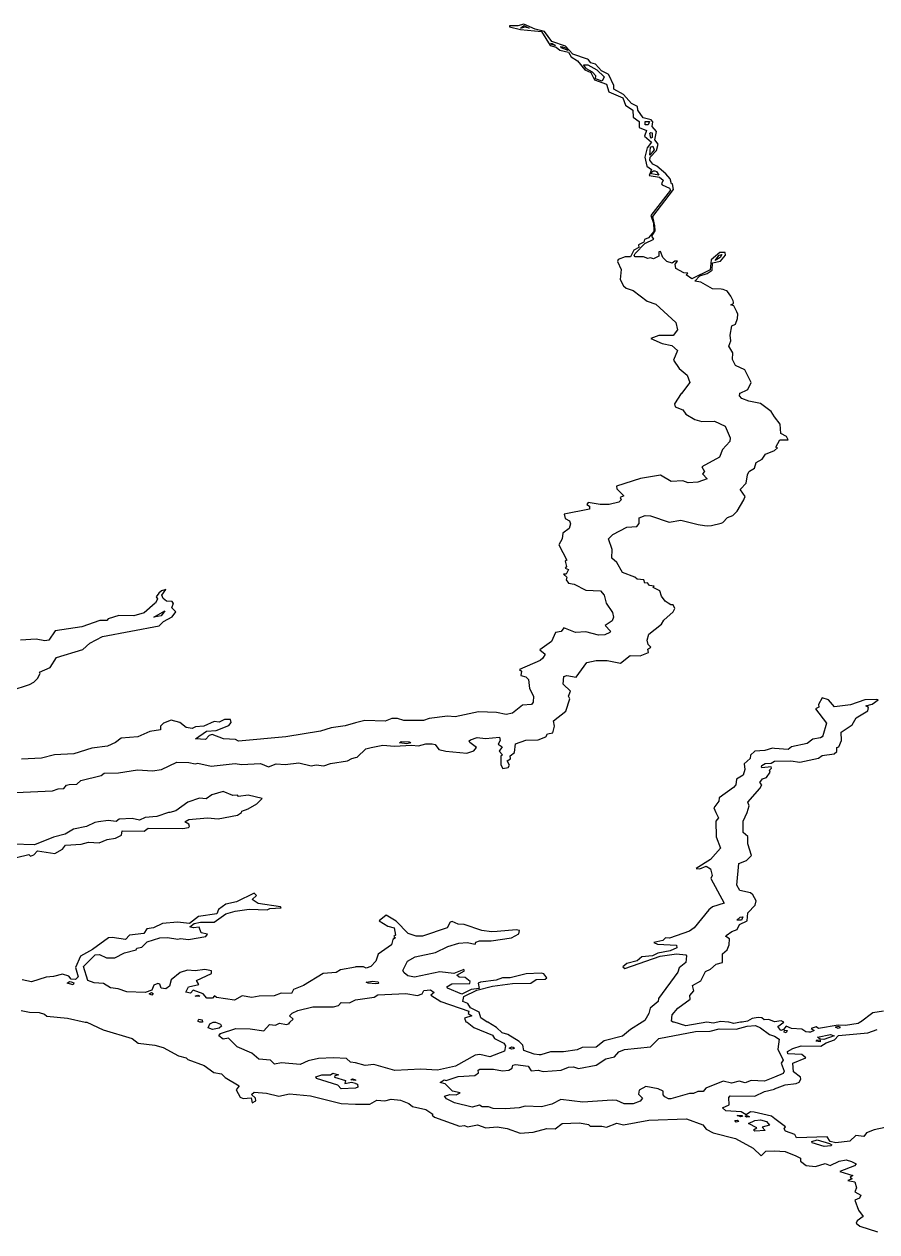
# Model space of a CAD drawing. Header units: inches. Extents: x -128.78 to -121.96, y 47.51 to 52.08.
# Drawn here: x -126.137 to -125.422, y 50.273 to 51.286 of the extents above; entities that cross this region are included whole.
import ezdxf

# ---------------------------------------------------------------- set-up
doc = ezdxf.new("R2010")
doc.units = ezdxf.units.IN
doc.header["$MEASUREMENT"] = 0
doc.layers.add('country_Clip', color=7, linetype='Continuous')

msp = doc.modelspace()

# ---------------------------------------------------------------- linework, layer by layer
at = {"layer": 'country_Clip'}
for points in [[(-126.1504, 50.6417), (-126.1134, 50.6434), (-126.1087, 50.645), (-126.1041, 50.6452), (-126.1018, 50.648), (-126.0994, 50.6487), (-126.093, 50.6489), (-126.0898, 50.652), (-126.0727, 50.656), (-126.0701, 50.658), (-126.0582, 50.6585), (-126.0423, 50.6609), (-126.0295, 50.6601), (-126.022, 50.6613), (-126.0092, 50.6674), (-125.9991, 50.6671), (-125.9938, 50.6658), (-125.9915, 50.6664), (-125.9804, 50.6641), (-125.9604, 50.6662), (-125.955, 50.6655), (-125.939, 50.6661), (-125.9323, 50.6635), (-125.926, 50.666), (-125.9182, 50.6655), (-125.9069, 50.6668), (-125.8966, 50.6643), (-125.8922, 50.6651), (-125.8859, 50.6642), (-125.8803, 50.6663), (-125.866, 50.6683), (-125.8624, 50.6705), (-125.8594, 50.6713), (-125.858, 50.6714), (-125.8507, 50.6786), (-125.8463, 50.6797), (-125.8364, 50.6815), (-125.8265, 50.6806), (-125.8123, 50.6816), (-125.8066, 50.6809), (-125.8002, 50.6827), (-125.7949, 50.6827), (-125.7926, 50.682), (-125.7894, 50.678), (-125.7834, 50.6765), (-125.7658, 50.675), (-125.7601, 50.6768), (-125.7578, 50.6797), (-125.7633, 50.6839), (-125.7639, 50.6852), (-125.7627, 50.6861), (-125.7573, 50.688), (-125.7502, 50.6873), (-125.7386, 50.6883), (-125.738, 50.6855), (-125.7397, 50.6823), (-125.7364, 50.6801), (-125.7387, 50.6765), (-125.7359, 50.6735), (-125.7374, 50.6723), (-125.7374, 50.6652), (-125.7356, 50.6621), (-125.7313, 50.6628), (-125.73, 50.6648), (-125.7321, 50.6683), (-125.7292, 50.67), (-125.7295, 50.6725), (-125.7259, 50.6754), (-125.7251, 50.6828), (-125.7165, 50.6859), (-125.706, 50.686), (-125.6997, 50.6885), (-125.6983, 50.691), (-125.6938, 50.6918), (-125.6923, 50.6976), (-125.6932, 50.7019), (-125.6829, 50.7101), (-125.6795, 50.7204), (-125.6806, 50.7226), (-125.6788, 50.7268), (-125.6851, 50.7328), (-125.6846, 50.7393), (-125.682, 50.7399), (-125.6743, 50.7387), (-125.6651, 50.751), (-125.6573, 50.7527), (-125.6481, 50.7525), (-125.637, 50.7504), (-125.629, 50.7567), (-125.6206, 50.7566), (-125.6136, 50.7593), (-125.6141, 50.7621), (-125.6115, 50.7639), (-125.6138, 50.7659), (-125.6146, 50.7696), (-125.6133, 50.7746), (-125.6026, 50.783), (-125.6007, 50.7864), (-125.5929, 50.7935), (-125.5913, 50.7961), (-125.5929, 50.7992), (-125.5947, 50.7992), (-125.597, 50.8008), (-125.5994, 50.8022), (-125.6027, 50.8066), (-125.6041, 50.811), (-125.6095, 50.8138), (-125.6087, 50.8148), (-125.6126, 50.8154), (-125.6144, 50.8178), (-125.6166, 50.8174), (-125.6174, 50.8202), (-125.623, 50.8209), (-125.6249, 50.8226), (-125.6354, 50.8264), (-125.64, 50.8347), (-125.6444, 50.8384), (-125.6439, 50.8456), (-125.6471, 50.8545), (-125.6434, 50.8583), (-125.6318, 50.8643), (-125.6232, 50.8649), (-125.6214, 50.8676), (-125.6214, 50.8723), (-125.6162, 50.8743), (-125.6118, 50.8739), (-125.5961, 50.8685), (-125.5864, 50.8702), (-125.5719, 50.8665), (-125.5666, 50.8657), (-125.5636, 50.8656), (-125.5606, 50.8658), (-125.5524, 50.8677), (-125.5512, 50.8683), (-125.5471, 50.8725), (-125.5427, 50.8743), (-125.5392, 50.8777), (-125.5335, 50.8872), (-125.5331, 50.8882), (-125.5325, 50.8902), (-125.5363, 50.8958), (-125.5362, 50.8964), (-125.5317, 50.9013), (-125.5305, 50.9084), (-125.5292, 50.9107), (-125.5288, 50.9113), (-125.5247, 50.914), (-125.5232, 50.9186), (-125.518, 50.9213), (-125.5154, 50.9255), (-125.5078, 50.9286), (-125.5053, 50.931), (-125.5067, 50.9316), (-125.5032, 50.9377), (-125.4964, 50.9376), (-125.4976, 50.9403), (-125.5025, 50.9429), (-125.5031, 50.9508), (-125.5078, 50.9568), (-125.5105, 50.9614), (-125.5194, 50.9682), (-125.5292, 50.97), (-125.5352, 50.9723), (-125.5371, 50.9745), (-125.537, 50.9766), (-125.5371, 50.9766), (-125.5301, 50.9798), (-125.5273, 50.9856), (-125.5327, 50.9963), (-125.5405, 50.9999), (-125.5431, 51.005), (-125.5427, 51.0106), (-125.5462, 51.0161), (-125.5443, 51.0206), (-125.5451, 51.0253), (-125.5436, 51.0332), (-125.5406, 51.0346), (-125.5388, 51.0395), (-125.5386, 51.0429), (-125.5394, 51.045), (-125.542, 51.05), (-125.5443, 51.0509), (-125.5422, 51.052), (-125.5421, 51.053), (-125.5425, 51.0541), (-125.5445, 51.0582), (-125.5471, 51.0619), (-125.548, 51.0625), (-125.5509, 51.0637), (-125.5524, 51.0641), (-125.5597, 51.0644), (-125.5697, 51.0698), (-125.5746, 51.0707), (-125.5705, 51.0753), (-125.5642, 51.077), (-125.5601, 51.0798), (-125.5597, 51.0862), (-125.5532, 51.0876), (-125.5489, 51.0925), (-125.5491, 51.0947), (-125.5537, 51.0946), (-125.561, 51.0886), (-125.5619, 51.0803), (-125.5771, 51.0727), (-125.5818, 51.0761), (-125.5806, 51.0774), (-125.5838, 51.0776), (-125.5906, 51.0814), (-125.591, 51.085), (-125.5892, 51.0875), (-125.5914, 51.0875), (-125.5936, 51.0857), (-125.598, 51.0871), (-125.6015, 51.0906), (-125.6033, 51.0956), (-125.6049, 51.0954), (-125.6048, 51.0917), (-125.6092, 51.0894), (-125.6117, 51.0903), (-125.6141, 51.0896), (-125.6177, 51.091), (-125.6246, 51.0911), (-125.6255, 51.0921), (-125.6248, 51.0938), (-125.6166, 51.1023), (-125.6091, 51.1059), (-125.6106, 51.1083), (-125.608, 51.1128), (-125.6081, 51.1172), (-125.6099, 51.1248), (-125.5926, 51.1475), (-125.5934, 51.1523), (-125.5941, 51.1523), (-125.5952, 51.1565), (-125.5989, 51.1608), (-125.6066, 51.1672), (-125.6098, 51.1687), (-125.6123, 51.1722), (-125.6122, 51.1746), (-125.6069, 51.1803), (-125.6054, 51.1855), (-125.6083, 51.1891), (-125.6067, 51.1961), (-125.6104, 51.2004), (-125.61, 51.2043), (-125.6113, 51.2059), (-125.618, 51.2077), (-125.6224, 51.214), (-125.6227, 51.2171), (-125.6279, 51.2198), (-125.6346, 51.2272), (-125.6427, 51.2317), (-125.6427, 51.2347), (-125.6469, 51.2437), (-125.6474, 51.2443), (-125.653, 51.2472), (-125.6579, 51.2526), (-125.662, 51.2539), (-125.6639, 51.2563), (-125.6647, 51.2568), (-125.6769, 51.2611), (-125.683, 51.2678), (-125.6946, 51.2716), (-125.7007, 51.28), (-125.7087, 51.282), (-125.718, 51.2862), (-125.7231, 51.2847), (-125.7301, 51.2849), (-125.7301, 51.2839), (-125.7208, 51.2818), (-125.7034, 51.2802), (-125.696, 51.2683), (-125.691, 51.267), (-125.6878, 51.2643), (-125.6805, 51.2628), (-125.6783, 51.2588), (-125.6732, 51.2555), (-125.6668, 51.2478), (-125.6618, 51.2456), (-125.6589, 51.2395), (-125.6486, 51.236), (-125.6468, 51.2295), (-125.6349, 51.2244), (-125.6328, 51.2182), (-125.6267, 51.2141), (-125.6265, 51.2083), (-125.6214, 51.2047), (-125.6212, 51.1997), (-125.6153, 51.1971), (-125.6168, 51.1924), (-125.6111, 51.1874), (-125.6145, 51.1826), (-125.6167, 51.1746), (-125.615, 51.1671), (-125.6111, 51.1643), (-125.613, 51.1594), (-125.6043, 51.1579), (-125.6012, 51.1554), (-125.6027, 51.1523), (-125.6021, 51.1514), (-125.5958, 51.1486), (-125.5951, 51.1471), (-125.6115, 51.1259), (-125.6094, 51.1193), (-125.6089, 51.1132), (-125.6094, 51.112), (-125.6135, 51.107), (-125.6168, 51.1056), (-125.6173, 51.1034), (-125.622, 51.1011), (-125.6217, 51.0988), (-125.6257, 51.0966), (-125.6285, 51.0912), (-125.633, 51.0912), (-125.639, 51.0889), (-125.6394, 51.0872), (-125.6365, 51.0804), (-125.6373, 51.0721), (-125.6344, 51.0668), (-125.6323, 51.0649), (-125.6265, 51.063), (-125.6145, 51.0539), (-125.6073, 51.0515), (-125.5907, 51.0359), (-125.5891, 51.0299), (-125.5927, 51.0251), (-125.6047, 51.0252), (-125.6115, 51.0225), (-125.602, 51.0183), (-125.5938, 51.0167), (-125.5893, 51.0125), (-125.5925, 51.0045), (-125.5877, 50.9974), (-125.5811, 50.992), (-125.5789, 50.9857), (-125.5858, 50.9766), (-125.586, 50.9766), (-125.5918, 50.9678), (-125.591, 50.9654), (-125.5847, 50.9629), (-125.5823, 50.9592), (-125.5746, 50.9546), (-125.5687, 50.9529), (-125.5581, 50.9532), (-125.5493, 50.9491), (-125.5449, 50.9393), (-125.5454, 50.9361), (-125.5513, 50.9295), (-125.554, 50.923), (-125.5688, 50.915), (-125.5666, 50.9112), (-125.5682, 50.9092), (-125.5644, 50.9048), (-125.5721, 50.9021), (-125.5801, 50.9016), (-125.5847, 50.9033), (-125.5945, 50.9026), (-125.6034, 50.9081), (-125.6201, 50.9051), (-125.6404, 50.8989), (-125.6402, 50.8966), (-125.6342, 50.8908), (-125.6374, 50.8892), (-125.6363, 50.8873), (-125.6383, 50.8855), (-125.6466, 50.8834), (-125.654, 50.8834), (-125.6641, 50.885), (-125.6652, 50.8834), (-125.6631, 50.8819), (-125.6631, 50.8796), (-125.6843, 50.8752), (-125.6833, 50.8717), (-125.6799, 50.8696), (-125.6788, 50.8671), (-125.6801, 50.8634), (-125.6853, 50.8595), (-125.6859, 50.8545), (-125.6888, 50.8497), (-125.6819, 50.8366), (-125.6833, 50.8358), (-125.6823, 50.8313), (-125.6835, 50.83), (-125.6806, 50.8288), (-125.6827, 50.8251), (-125.6849, 50.8249), (-125.682, 50.8226), (-125.6826, 50.8202), (-125.6805, 50.8174), (-125.6759, 50.8165), (-125.6661, 50.8115), (-125.6538, 50.8111), (-125.6506, 50.8073), (-125.6491, 50.8008), (-125.649, 50.8008), (-125.6438, 50.7928), (-125.643, 50.7888), (-125.644, 50.7858), (-125.6498, 50.782), (-125.6454, 50.7772), (-125.6459, 50.776), (-125.6501, 50.774), (-125.6555, 50.7739), (-125.6661, 50.7765), (-125.6747, 50.776), (-125.6845, 50.7801), (-125.6868, 50.777), (-125.6914, 50.776), (-125.6949, 50.7685), (-125.7048, 50.7615), (-125.7002, 50.758), (-125.7021, 50.7545), (-125.7044, 50.7525), (-125.7217, 50.7449), (-125.72, 50.7435), (-125.7205, 50.74), (-125.7164, 50.7389), (-125.7143, 50.7367), (-125.7132, 50.729), (-125.7099, 50.7227), (-125.7103, 50.7175), (-125.7117, 50.7157), (-125.7193, 50.7151), (-125.7275, 50.7083), (-125.7329, 50.7074), (-125.7409, 50.7089), (-125.7562, 50.7095), (-125.7758, 50.7053), (-125.7821, 50.7059), (-125.7975, 50.7039), (-125.8024, 50.7023), (-125.8187, 50.7024), (-125.824, 50.7039), (-125.8289, 50.7039), (-125.8345, 50.7017), (-125.8516, 50.7023), (-125.8594, 50.7003), (-125.868, 50.6978), (-125.8798, 50.6961), (-125.8888, 50.6932), (-125.9177, 50.6886), (-125.9576, 50.685), (-125.9599, 50.6864), (-125.9701, 50.6869), (-125.9795, 50.6904), (-125.9821, 50.6896), (-125.9851, 50.6864), (-125.9935, 50.6869), (-125.9842, 50.6932), (-125.9762, 50.6939), (-125.9656, 50.698), (-125.9635, 50.7005), (-125.9641, 50.7032), (-125.9693, 50.7032), (-125.9736, 50.701), (-125.978, 50.7014), (-125.9865, 50.6976), (-125.9936, 50.697), (-125.9964, 50.6955), (-126.0015, 50.6965), (-126.0066, 50.7006), (-126.0139, 50.7025), (-126.0204, 50.7), (-126.0228, 50.6975), (-126.023, 50.6945), (-126.0318, 50.6929), (-126.042, 50.6885), (-126.0559, 50.6874), (-126.0606, 50.6837), (-126.0674, 50.6806), (-126.0804, 50.6792), (-126.0955, 50.6744), (-126.1119, 50.6735), (-126.1228, 50.6706), (-126.1395, 50.6698)], [(-125.718, 51.285), (-125.7135, 51.2829), (-125.7172, 51.2838), (-125.7202, 51.2828), (-125.721, 51.2829), (-125.718, 51.285)], [(-125.6943, 51.2701), (-125.6914, 51.2683), (-125.6946, 51.2691), (-125.6956, 51.2701), (-125.6943, 51.2701)], [(-125.6822, 51.2661), (-125.6808, 51.2642), (-125.6869, 51.2663), (-125.687, 51.2675), (-125.6856, 51.2673), (-125.6822, 51.2661)], [(-125.6507, 51.242), (-125.6524, 51.2383), (-125.6579, 51.2404), (-125.6578, 51.2428), (-125.6604, 51.246), (-125.6655, 51.2489), (-125.6681, 51.2521), (-125.6645, 51.252), (-125.662, 51.2508), (-125.6568, 51.248), (-125.6507, 51.242)], [(-125.6126, 51.2045), (-125.6137, 51.2018), (-125.6164, 51.2019), (-125.6162, 51.2046), (-125.6126, 51.2045)], [(-125.6103, 51.1911), (-125.6116, 51.1906), (-125.6123, 51.1947), (-125.6115, 51.1955), (-125.6105, 51.1951), (-125.6103, 51.1911)], [(-125.6087, 51.1807), (-125.6123, 51.1764), (-125.6119, 51.1832), (-125.6099, 51.1839), (-125.6087, 51.1807)], [(-125.6069, 51.1626), (-125.6047, 51.1596), (-125.611, 51.1607), (-125.6106, 51.1624), (-125.6094, 51.1633), (-125.6082, 51.1631), (-125.6069, 51.1626)], [(-125.5535, 51.0906), (-125.5575, 51.0879), (-125.5543, 51.0925), (-125.5519, 51.0931), (-125.5535, 51.0906)], [(-126.1482, 50.7274), (-126.1328, 50.7325), (-126.1291, 50.7343), (-126.1262, 50.7376), (-126.1238, 50.7417), (-126.1244, 50.7427), (-126.1154, 50.7466), (-126.1103, 50.7552), (-126.088, 50.7617), (-126.0822, 50.767), (-126.0715, 50.7728), (-126.0241, 50.7817), (-126.0203, 50.7853), (-126.0131, 50.7892), (-126.0101, 50.7934), (-126.0135, 50.7968), (-126.0121, 50.8008), (-126.0122, 50.8008), (-126.013, 50.802), (-126.0178, 50.8023), (-126.0207, 50.8046), (-126.0219, 50.8075), (-126.0185, 50.812), (-126.0221, 50.8109), (-126.0244, 50.8091), (-126.0265, 50.8059), (-126.0255, 50.8043), (-126.0272, 50.8008), (-126.0275, 50.8008), (-126.0365, 50.7925), (-126.0453, 50.7899), (-126.058, 50.7902), (-126.0667, 50.7876), (-126.068, 50.786), (-126.0738, 50.786), (-126.0888, 50.7809), (-126.1113, 50.7774), (-126.1167, 50.7695), (-126.1199, 50.7691), (-126.1272, 50.7706), (-126.1403, 50.7695)], [(-126.0223, 50.7901), (-126.0284, 50.789), (-126.0194, 50.7941), (-126.0223, 50.7901)], [(-125.4163, 50.4586), (-125.4253, 50.457), (-125.4355, 50.4492), (-125.4358, 50.4492), (-125.4376, 50.4481), (-125.4483, 50.4464), (-125.4544, 50.4469), (-125.4709, 50.4439), (-125.4729, 50.4455), (-125.477, 50.4439), (-125.4746, 50.4422), (-125.4776, 50.4409), (-125.4791, 50.4409), (-125.4816, 50.4412), (-125.4848, 50.4434), (-125.4936, 50.4441), (-125.4981, 50.4458), (-125.5001, 50.4431), (-125.5026, 50.4423), (-125.5051, 50.4456), (-125.5, 50.4492), (-125.5, 50.4492), (-125.5021, 50.4505), (-125.5078, 50.4495), (-125.5126, 50.4514), (-125.5164, 50.4511), (-125.5184, 50.453), (-125.5214, 50.4532), (-125.5264, 50.4523), (-125.5304, 50.45), (-125.535, 50.4492), (-125.5362, 50.4492), (-125.5418, 50.4482), (-125.5462, 50.4492), (-125.5532, 50.4498), (-125.5591, 50.4484), (-125.5646, 50.4492), (-125.5821, 50.4462), (-125.5921, 50.4492), (-125.5928, 50.4492), (-125.5942, 50.4502), (-125.5937, 50.4553), (-125.589, 50.461), (-125.5785, 50.4687), (-125.5789, 50.4716), (-125.5754, 50.4756), (-125.5766, 50.48), (-125.5697, 50.4839), (-125.5658, 50.4919), (-125.5614, 50.4937), (-125.5567, 50.498), (-125.5515, 50.4993), (-125.5514, 50.5065), (-125.5476, 50.5099), (-125.5457, 50.5141), (-125.5456, 50.5192), (-125.5487, 50.5212), (-125.5482, 50.5219), (-125.5435, 50.5254), (-125.5392, 50.5269), (-125.5371, 50.5311), (-125.5306, 50.5343), (-125.5301, 50.5409), (-125.5239, 50.5473), (-125.5233, 50.5509), (-125.5259, 50.5562), (-125.5278, 50.5577), (-125.5369, 50.5597), (-125.5393, 50.5642), (-125.5377, 50.5823), (-125.5314, 50.5848), (-125.5272, 50.5891), (-125.5301, 50.5987), (-125.5302, 50.6051), (-125.5341, 50.6084), (-125.534, 50.6178), (-125.5306, 50.625), (-125.5291, 50.6307), (-125.5303, 50.6337), (-125.52, 50.6453), (-125.5185, 50.6483), (-125.52, 50.6502), (-125.5179, 50.6533), (-125.5146, 50.6544), (-125.5113, 50.6589), (-125.5121, 50.6607), (-125.5103, 50.6623), (-125.5106, 50.6634), (-125.5184, 50.6626), (-125.5186, 50.6634), (-125.5184, 50.6644), (-125.5156, 50.6663), (-125.5106, 50.6664), (-125.5078, 50.6682), (-125.4941, 50.6683), (-125.4865, 50.6672), (-125.4708, 50.6706), (-125.4678, 50.6728), (-125.4578, 50.6742), (-125.4555, 50.6763), (-125.4555, 50.6795), (-125.4538, 50.6803), (-125.4516, 50.6854), (-125.4518, 50.6926), (-125.4427, 50.6985), (-125.4392, 50.7045), (-125.4296, 50.7104), (-125.429, 50.7132), (-125.4313, 50.7147), (-125.4258, 50.716), (-125.4208, 50.7195), (-125.4221, 50.7198), (-125.4321, 50.7195), (-125.444, 50.7154), (-125.4575, 50.7138), (-125.4624, 50.7196), (-125.4677, 50.7212), (-125.471, 50.7156), (-125.4705, 50.7134), (-125.4733, 50.712), (-125.4641, 50.7), (-125.4672, 50.6893), (-125.4677, 50.6887), (-125.4693, 50.6878), (-125.4755, 50.6865), (-125.4803, 50.6831), (-125.4936, 50.6803), (-125.4962, 50.6779), (-125.5078, 50.6788), (-125.5096, 50.6791), (-125.516, 50.6772), (-125.5242, 50.6765), (-125.5279, 50.6731), (-125.5283, 50.6703), (-125.5333, 50.6659), (-125.5326, 50.6612), (-125.5342, 50.6563), (-125.5397, 50.6532), (-125.5401, 50.6482), (-125.5422, 50.6461), (-125.5542, 50.6373), (-125.5545, 50.6347), (-125.5586, 50.629), (-125.5569, 50.625), (-125.5548, 50.6205), (-125.5569, 50.6179), (-125.5567, 50.6048), (-125.5531, 50.5953), (-125.5616, 50.5857), (-125.5736, 50.5782), (-125.5705, 50.5778), (-125.5652, 50.58), (-125.5615, 50.578), (-125.5601, 50.5722), (-125.5612, 50.5697), (-125.5499, 50.5491), (-125.5598, 50.546), (-125.563, 50.5436), (-125.5751, 50.5285), (-125.5792, 50.5257), (-125.5959, 50.5198), (-125.5991, 50.52), (-125.6014, 50.5177), (-125.609, 50.5162), (-125.606, 50.5147), (-125.59, 50.5138), (-125.5896, 50.5117), (-125.5953, 50.509), (-125.6057, 50.5072), (-125.6101, 50.5048), (-125.6192, 50.504), (-125.623, 50.5006), (-125.6317, 50.4986), (-125.635, 50.4957), (-125.6334, 50.4942), (-125.6038, 50.5047), (-125.5899, 50.5066), (-125.5822, 50.5058), (-125.5817, 50.505), (-125.5821, 50.4994), (-125.5878, 50.4948), (-125.5889, 50.4913), (-125.6051, 50.4692), (-125.6053, 50.4665), (-125.6121, 50.4609), (-125.6131, 50.4566), (-125.6167, 50.4506), (-125.6187, 50.4492), (-125.6286, 50.4432), (-125.6352, 50.4375), (-125.6508, 50.4336), (-125.6573, 50.4284), (-125.6692, 50.4279), (-125.6734, 50.4262), (-125.6849, 50.4244), (-125.6958, 50.4244), (-125.7038, 50.4219), (-125.7053, 50.4219), (-125.7094, 50.4224), (-125.718, 50.4255), (-125.719, 50.43), (-125.7219, 50.4332), (-125.7316, 50.4389), (-125.7364, 50.4403), (-125.741, 50.4448), (-125.7484, 50.4492), (-125.7489, 50.4492), (-125.7541, 50.4528), (-125.7555, 50.4577), (-125.7629, 50.4614), (-125.7651, 50.4648), (-125.7693, 50.4667), (-125.7684, 50.4707), (-125.7575, 50.4761), (-125.7445, 50.4795), (-125.7276, 50.4816), (-125.7123, 50.4819), (-125.7077, 50.4851), (-125.7003, 50.4853), (-125.6987, 50.4864), (-125.7013, 50.4897), (-125.7036, 50.4905), (-125.7162, 50.4899), (-125.7295, 50.4865), (-125.7361, 50.4864), (-125.7412, 50.4844), (-125.7544, 50.4829), (-125.7563, 50.4819), (-125.7555, 50.4776), (-125.7623, 50.4768), (-125.7701, 50.4728), (-125.782, 50.4777), (-125.7826, 50.479), (-125.7785, 50.4815), (-125.7635, 50.4817), (-125.7632, 50.4834), (-125.7672, 50.4866), (-125.7724, 50.487), (-125.7744, 50.4887), (-125.7678, 50.4923), (-125.7685, 50.4934), (-125.7767, 50.4902), (-125.7886, 50.4916), (-125.8098, 50.4869), (-125.8153, 50.488), (-125.8184, 50.4906), (-125.8195, 50.4927), (-125.8158, 50.5004), (-125.8092, 50.5042), (-125.7921, 50.5078), (-125.7818, 50.5127), (-125.7725, 50.5154), (-125.7657, 50.5162), (-125.7589, 50.5146), (-125.7584, 50.5163), (-125.7553, 50.5175), (-125.7454, 50.5176), (-125.7284, 50.5199), (-125.7222, 50.5233), (-125.7218, 50.5261), (-125.7246, 50.5267), (-125.7405, 50.5252), (-125.7451, 50.5251), (-125.7533, 50.5261), (-125.7681, 50.5313), (-125.7731, 50.5316), (-125.7781, 50.5336), (-125.7798, 50.5331), (-125.7823, 50.5283), (-125.8031, 50.5215), (-125.8085, 50.5213), (-125.8152, 50.5235), (-125.8253, 50.5339), (-125.8335, 50.5391), (-125.8395, 50.5342), (-125.8322, 50.5299), (-125.8269, 50.5283), (-125.8258, 50.5222), (-125.8271, 50.5211), (-125.8258, 50.5199), (-125.828, 50.5186), (-125.829, 50.5141), (-125.8404, 50.5063), (-125.8422, 50.5004), (-125.8465, 50.4959), (-125.8504, 50.4947), (-125.8527, 50.4958), (-125.8594, 50.4958), (-125.8594, 50.4955), (-125.8719, 50.4932), (-125.8756, 50.4909), (-125.8864, 50.4901), (-125.903, 50.4799), (-125.9112, 50.4768), (-125.913, 50.4734), (-125.9218, 50.4735), (-125.9276, 50.4715), (-125.9402, 50.4712), (-125.9463, 50.4699), (-125.9543, 50.4715), (-125.9608, 50.4677), (-125.9759, 50.4701), (-125.9776, 50.4715), (-125.9793, 50.4693), (-125.984, 50.4693), (-125.9872, 50.4729), (-125.9955, 50.4761), (-125.9978, 50.4736), (-126.0018, 50.4745), (-125.9994, 50.479), (-125.9907, 50.4809), (-125.9926, 50.4842), (-125.9801, 50.4901), (-125.9802, 50.4922), (-125.9857, 50.4935), (-125.9939, 50.4922), (-126.0002, 50.4929), (-126.0064, 50.4908), (-126.014, 50.4847), (-126.0154, 50.4795), (-126.0185, 50.4771), (-126.0223, 50.4778), (-126.0234, 50.4811), (-126.0252, 50.4816), (-126.0286, 50.4802), (-126.0302, 50.4761), (-126.0357, 50.4741), (-126.0511, 50.4746), (-126.0585, 50.4772), (-126.065, 50.4781), (-126.0707, 50.4817), (-126.0787, 50.4824), (-126.0838, 50.4843), (-126.0876, 50.4959), (-126.0778, 50.5057), (-126.074, 50.5059), (-126.0681, 50.5032), (-126.0612, 50.5031), (-126.0532, 50.5075), (-126.0434, 50.5098), (-126.0428, 50.5114), (-126.0385, 50.5123), (-126.034, 50.5167), (-126.0235, 50.5201), (-126.017, 50.5204), (-126.0084, 50.5188), (-126.006, 50.5194), (-125.9994, 50.5187), (-125.9849, 50.5211), (-125.9835, 50.5231), (-125.9889, 50.5241), (-125.9906, 50.5289), (-125.9952, 50.5283), (-125.9982, 50.5293), (-125.9946, 50.5319), (-125.9894, 50.5331), (-125.978, 50.5332), (-125.9682, 50.5402), (-125.9602, 50.5425), (-125.9485, 50.5441), (-125.9334, 50.5434), (-125.9311, 50.5446), (-125.9217, 50.5451), (-125.9223, 50.5461), (-125.9411, 50.5489), (-125.9461, 50.5522), (-125.9424, 50.5554), (-125.9442, 50.5575), (-125.9592, 50.5503), (-125.9682, 50.5483), (-125.9742, 50.5439), (-125.9756, 50.5401), (-125.9911, 50.538), (-125.9987, 50.5321), (-126.0086, 50.5331), (-126.0213, 50.5321), (-126.0288, 50.5284), (-126.0344, 50.5276), (-126.0369, 50.5235), (-126.049, 50.5221), (-126.0524, 50.5185), (-126.0635, 50.5203), (-126.0666, 50.5199), (-126.0799, 50.5102), (-126.0899, 50.5047), (-126.0943, 50.4952), (-126.0921, 50.4872), (-126.0942, 50.485), (-126.0979, 50.4853), (-126.0997, 50.4879), (-126.1052, 50.4895), (-126.1126, 50.4875), (-126.1187, 50.4871), (-126.1311, 50.483), (-126.139, 50.4849)], [(-125.8129, 50.6835), (-125.8162, 50.6828), (-125.8224, 50.6834), (-125.8209, 50.6847), (-125.8144, 50.6845), (-125.8129, 50.6835)], [(-126.1436, 50.5875), (-126.1335, 50.5898), (-126.1319, 50.5886), (-126.1293, 50.5895), (-126.126, 50.5929), (-126.1117, 50.5908), (-126.105, 50.5944), (-126.1026, 50.5978), (-126.0895, 50.5985), (-126.0834, 50.6001), (-126.0745, 50.5996), (-126.0677, 50.6024), (-126.0608, 50.6035), (-126.0555, 50.6062), (-126.0552, 50.6098), (-126.0367, 50.6094), (-126.0332, 50.6121), (-126.0043, 50.6116), (-125.9995, 50.6126), (-125.9985, 50.6134), (-125.9991, 50.6152), (-126.0024, 50.6173), (-125.9991, 50.6191), (-125.9834, 50.6205), (-125.9744, 50.6197), (-125.9582, 50.6228), (-125.9549, 50.625), (-125.9548, 50.6263), (-125.9493, 50.6281), (-125.9421, 50.6324), (-125.9377, 50.6368), (-125.9493, 50.6397), (-125.9575, 50.6385), (-125.9582, 50.6396), (-125.9621, 50.6395), (-125.9704, 50.6426), (-125.9799, 50.6398), (-125.9847, 50.6365), (-125.9903, 50.6371), (-125.9999, 50.6339), (-126.01, 50.6265), (-126.0151, 50.625), (-126.0163, 50.625), (-126.026, 50.6217), (-126.0359, 50.6208), (-126.0404, 50.6186), (-126.0468, 50.6202), (-126.0575, 50.6194), (-126.0602, 50.6177), (-126.0668, 50.6183), (-126.0749, 50.6173), (-126.078, 50.6168), (-126.0849, 50.6134), (-126.096, 50.6111), (-126.1028, 50.6068), (-126.1127, 50.6043), (-126.1286, 50.598), (-126.1467, 50.5985)], [(-125.5356, 50.5347), (-125.5394, 50.5347), (-125.5367, 50.5372), (-125.5344, 50.5375), (-125.5356, 50.5347)], [(-126.0955, 50.4822), (-126.0963, 50.4805), (-126.1013, 50.4821), (-126.0992, 50.4833), (-126.098, 50.4832), (-126.0955, 50.4822)], [(-125.8404, 50.4817), (-125.8423, 50.4814), (-125.8487, 50.4819), (-125.8505, 50.4829), (-125.8448, 50.4838), (-125.8407, 50.4831), (-125.8397, 50.4823), (-125.8404, 50.4817)], [(-126.029, 50.4733), (-126.0303, 50.4719), (-126.0323, 50.4729), (-126.0306, 50.4741), (-126.029, 50.4733)], [(-125.9901, 50.4713), (-125.9905, 50.4709), (-125.9938, 50.4711), (-125.9916, 50.4718), (-125.9901, 50.4713)], [(-125.7962, 50.4718), (-125.7876, 50.4665), (-125.7641, 50.4586), (-125.7648, 50.4566), (-125.7616, 50.4547), (-125.768, 50.4525), (-125.7667, 50.4496), (-125.7655, 50.4492), (-125.7599, 50.4448), (-125.7444, 50.4383), (-125.7426, 50.4357), (-125.735, 50.4318), (-125.7336, 50.4295), (-125.7343, 50.425), (-125.7466, 50.4201), (-125.7549, 50.4221), (-125.7588, 50.4217), (-125.7753, 50.4124), (-125.7906, 50.4091), (-125.8044, 50.4098), (-125.8263, 50.4088), (-125.8439, 50.4137), (-125.8512, 50.413), (-125.8594, 50.4152), (-125.8636, 50.4158), (-125.867, 50.4189), (-125.8777, 50.4193), (-125.8903, 50.4189), (-125.8989, 50.4168), (-125.9056, 50.4139), (-125.9215, 50.4151), (-125.9273, 50.414), (-125.9305, 50.4174), (-125.9404, 50.4182), (-125.9462, 50.4233), (-125.9585, 50.4285), (-125.9658, 50.4358), (-125.9702, 50.4349), (-125.9739, 50.4379), (-125.9726, 50.4397), (-125.9596, 50.444), (-125.9478, 50.4438), (-125.9363, 50.4421), (-125.9315, 50.4472), (-125.9264, 50.4467), (-125.9232, 50.4484), (-125.9172, 50.4473), (-125.9147, 50.4481), (-125.9152, 50.4488), (-125.9144, 50.4492), (-125.9117, 50.4519), (-125.9147, 50.4547), (-125.9124, 50.4569), (-125.9077, 50.459), (-125.8952, 50.4621), (-125.8779, 50.4622), (-125.8736, 50.4633), (-125.8714, 50.4658), (-125.8644, 50.4654), (-125.8594, 50.4679), (-125.8437, 50.4702), (-125.8407, 50.4721), (-125.8171, 50.4734), (-125.8073, 50.4717), (-125.8034, 50.473), (-125.8021, 50.4757), (-125.7964, 50.4763), (-125.7932, 50.4742), (-125.7962, 50.4718)], [(-126.1397, 50.4592), (-126.1327, 50.4576), (-126.1248, 50.4575), (-126.1201, 50.456), (-126.1184, 50.4543), (-126.101, 50.4526), (-126.086, 50.4492), (-126.0847, 50.4492), (-126.0709, 50.4429), (-126.0466, 50.4355), (-126.0416, 50.4317), (-126.0278, 50.43), (-126.0207, 50.4281), (-126.0078, 50.421), (-126.0013, 50.4195), (-125.9999, 50.4179), (-125.9862, 50.4128), (-125.9783, 50.4071), (-125.9716, 50.4059), (-125.9688, 50.4028), (-125.957, 50.3959), (-125.9593, 50.3925), (-125.9562, 50.3863), (-125.9535, 50.3854), (-125.9468, 50.3857), (-125.9459, 50.3817), (-125.9429, 50.3834), (-125.9432, 50.3856), (-125.9466, 50.3886), (-125.9442, 50.3905), (-125.9339, 50.3896), (-125.9235, 50.3871), (-125.9148, 50.3892), (-125.8972, 50.3875), (-125.8714, 50.3812), (-125.8594, 50.3806), (-125.8473, 50.3805), (-125.8415, 50.3839), (-125.8347, 50.3834), (-125.8294, 50.3847), (-125.8216, 50.3839), (-125.8145, 50.3812), (-125.8114, 50.3785), (-125.8004, 50.3761), (-125.7944, 50.3721), (-125.7951, 50.3712), (-125.7931, 50.3695), (-125.772, 50.3622), (-125.7679, 50.3627), (-125.7654, 50.3614), (-125.757, 50.3632), (-125.7499, 50.3608), (-125.7405, 50.3614), (-125.7322, 50.3602), (-125.7211, 50.3563), (-125.7102, 50.3569), (-125.6989, 50.3602), (-125.6917, 50.3597), (-125.6858, 50.3644), (-125.6715, 50.3649), (-125.6639, 50.3634), (-125.6624, 50.362), (-125.6527, 50.3622), (-125.6486, 50.3611), (-125.64, 50.3645), (-125.6344, 50.3631), (-125.6133, 50.3672), (-125.5816, 50.3682), (-125.5679, 50.3633), (-125.5651, 50.3595), (-125.5592, 50.3565), (-125.5404, 50.3518), (-125.5258, 50.3436), (-125.5189, 50.3371), (-125.5151, 50.341), (-125.5078, 50.3415), (-125.4989, 50.3407), (-125.4898, 50.3373), (-125.486, 50.3352), (-125.4859, 50.3326), (-125.4812, 50.3291), (-125.4735, 50.3281), (-125.4653, 50.3308), (-125.4611, 50.3292), (-125.4534, 50.3327), (-125.4476, 50.3337), (-125.4432, 50.3324), (-125.4392, 50.3305), (-125.4406, 50.3289), (-125.4531, 50.3241), (-125.4421, 50.3206), (-125.4444, 50.3194), (-125.4427, 50.318), (-125.4462, 50.3166), (-125.4403, 50.3155), (-125.4391, 50.3103), (-125.4404, 50.3071), (-125.4353, 50.3042), (-125.4366, 50.3018), (-125.4405, 50.3), (-125.4374, 50.2917), (-125.4333, 50.2864), (-125.4385, 50.2826), (-125.4392, 50.2807), (-125.4362, 50.2782), (-125.4213, 50.2734)], [(-125.9878, 50.4492), (-125.99, 50.4492), (-125.9916, 50.4501), (-125.9907, 50.4517), (-125.9879, 50.4511), (-125.9878, 50.4492)], [(-125.9738, 50.4442), (-125.9793, 50.4432), (-125.9829, 50.4446), (-125.9815, 50.448), (-125.9786, 50.4492), (-125.9769, 50.4492), (-125.9726, 50.4477), (-125.9716, 50.4458), (-125.9738, 50.4442)], [(-125.5196, 50.4445), (-125.5121, 50.4388), (-125.5078, 50.4375), (-125.5039, 50.4349), (-125.5051, 50.4265), (-125.5005, 50.4173), (-125.5023, 50.4148), (-125.4996, 50.4081), (-125.5004, 50.4062), (-125.5078, 50.4032), (-125.5163, 50.3999), (-125.5274, 50.4003), (-125.5323, 50.3985), (-125.5373, 50.3998), (-125.5439, 50.3982), (-125.5508, 50.3999), (-125.5653, 50.3938), (-125.5675, 50.391), (-125.5721, 50.3912), (-125.5758, 50.3895), (-125.5791, 50.3895), (-125.5947, 50.3851), (-125.5967, 50.385), (-125.5999, 50.3868), (-125.6013, 50.3883), (-125.6013, 50.3914), (-125.6054, 50.3934), (-125.6158, 50.3952), (-125.6213, 50.3922), (-125.6218, 50.3889), (-125.6186, 50.3855), (-125.6205, 50.3831), (-125.6264, 50.3809), (-125.6338, 50.3808), (-125.64, 50.3835), (-125.6441, 50.3839), (-125.6685, 50.3821), (-125.6871, 50.3844), (-125.6946, 50.3806), (-125.7033, 50.3784), (-125.717, 50.3788), (-125.7221, 50.3775), (-125.7336, 50.3767), (-125.7439, 50.3769), (-125.7477, 50.3783), (-125.753, 50.3783), (-125.7553, 50.3797), (-125.7613, 50.3781), (-125.7762, 50.3817), (-125.7829, 50.3849), (-125.7846, 50.3871), (-125.7802, 50.3885), (-125.7749, 50.3884), (-125.7714, 50.39), (-125.7779, 50.3913), (-125.7842, 50.3975), (-125.7882, 50.3987), (-125.785, 50.4008), (-125.7832, 50.4004), (-125.7733, 50.4037), (-125.7591, 50.4046), (-125.756, 50.4068), (-125.7563, 50.409), (-125.7549, 50.4098), (-125.7435, 50.4098), (-125.736, 50.4086), (-125.7308, 50.4091), (-125.7279, 50.4107), (-125.7274, 50.4131), (-125.725, 50.4139), (-125.7145, 50.4125), (-125.712, 50.4085), (-125.7062, 50.4089), (-125.702, 50.408), (-125.6867, 50.409), (-125.6806, 50.4115), (-125.6763, 50.4118), (-125.6722, 50.4105), (-125.6573, 50.4131), (-125.6492, 50.4186), (-125.6421, 50.4202), (-125.6384, 50.4245), (-125.6337, 50.4264), (-125.6117, 50.4286), (-125.6048, 50.4356), (-125.574, 50.4415), (-125.5618, 50.4417), (-125.5543, 50.4437), (-125.5399, 50.4434), (-125.5307, 50.4458), (-125.5237, 50.4464), (-125.5196, 50.4445)], [(-125.415, 50.361), (-125.4242, 50.359), (-125.4305, 50.3564), (-125.4328, 50.3534), (-125.4395, 50.3542), (-125.4447, 50.3495), (-125.4564, 50.348), (-125.4612, 50.3492), (-125.4637, 50.353), (-125.4892, 50.3524), (-125.4907, 50.3551), (-125.4987, 50.3579), (-125.4997, 50.3599), (-125.4986, 50.3615), (-125.5076, 50.3681), (-125.5104, 50.3705), (-125.5248, 50.3738), (-125.528, 50.3741), (-125.5316, 50.3716), (-125.5357, 50.3742), (-125.5486, 50.375), (-125.5513, 50.3774), (-125.5458, 50.3799), (-125.5461, 50.3861), (-125.5449, 50.3874), (-125.5242, 50.3872), (-125.5163, 50.3912), (-125.5078, 50.3931), (-125.5078, 50.3934), (-125.4988, 50.3967), (-125.4896, 50.3978), (-125.4872, 50.3991), (-125.4856, 50.4014), (-125.486, 50.4031), (-125.4918, 50.4075), (-125.4925, 50.4149), (-125.4815, 50.4195), (-125.4849, 50.4221), (-125.4966, 50.4228), (-125.497, 50.4247), (-125.4924, 50.4271), (-125.4853, 50.4294), (-125.4688, 50.4291), (-125.4645, 50.432), (-125.4575, 50.4344), (-125.454, 50.4381), (-125.4295, 50.4404), (-125.4216, 50.4431)], [(-125.4972, 50.4422), (-125.4979, 50.4404), (-125.4997, 50.4408), (-125.4993, 50.4426), (-125.4972, 50.4422)], [(-125.4578, 50.4377), (-125.4664, 50.4348), (-125.4696, 50.4351), (-125.4716, 50.4366), (-125.4609, 50.4389), (-125.4578, 50.4377)], [(-125.4529, 50.4445), (-125.4543, 50.444), (-125.4565, 50.4451), (-125.4546, 50.4458), (-125.4529, 50.4454), (-125.4529, 50.4445)], [(-125.727, 50.4268), (-125.7281, 50.4267), (-125.7303, 50.4275), (-125.7281, 50.4287), (-125.7271, 50.4284), (-125.726, 50.4276), (-125.727, 50.4268)], [(-125.4695, 50.4342), (-125.4695, 50.4329), (-125.4728, 50.4333), (-125.4722, 50.4344), (-125.4695, 50.4342)], [(-125.8782, 50.4065), (-125.8737, 50.405), (-125.8767, 50.4042), (-125.8768, 50.4031), (-125.8677, 50.4003), (-125.8683, 50.3979), (-125.8627, 50.3989), (-125.8594, 50.3982), (-125.8594, 50.3979), (-125.8577, 50.3974), (-125.8573, 50.3949), (-125.8594, 50.394), (-125.8714, 50.3934), (-125.8741, 50.3965), (-125.8919, 50.4021), (-125.8925, 50.4034), (-125.8876, 50.4051), (-125.8866, 50.4052), (-125.8802, 50.4051), (-125.8782, 50.4065)], [(-125.8594, 50.401), (-125.8594, 50.4004), (-125.8633, 50.4008), (-125.8617, 50.4018), (-125.8594, 50.401)], [(-125.5376, 50.3659), (-125.54, 50.3653), (-125.5411, 50.3667), (-125.5389, 50.3672), (-125.5376, 50.3659)], [(-125.5345, 50.3701), (-125.536, 50.37), (-125.539, 50.3709), (-125.5351, 50.3711), (-125.5345, 50.3701)], [(-125.5289, 50.37), (-125.5309, 50.3696), (-125.5325, 50.3705), (-125.5308, 50.3711), (-125.5289, 50.37)], [(-125.5155, 50.3583), (-125.5242, 50.358), (-125.5253, 50.359), (-125.5227, 50.3608), (-125.5297, 50.3644), (-125.5243, 50.3668), (-125.5195, 50.3675), (-125.5146, 50.366), (-125.5121, 50.363), (-125.518, 50.3613), (-125.5155, 50.3583)], [(-125.4604, 50.3455), (-125.4662, 50.345), (-125.4761, 50.3482), (-125.4765, 50.3491), (-125.4719, 50.3507), (-125.4617, 50.3476), (-125.4597, 50.3464), (-125.4604, 50.3455)]]:
    msp.add_lwpolyline(points, dxfattribs=at)

doc.saveas('drawing.dxf')
